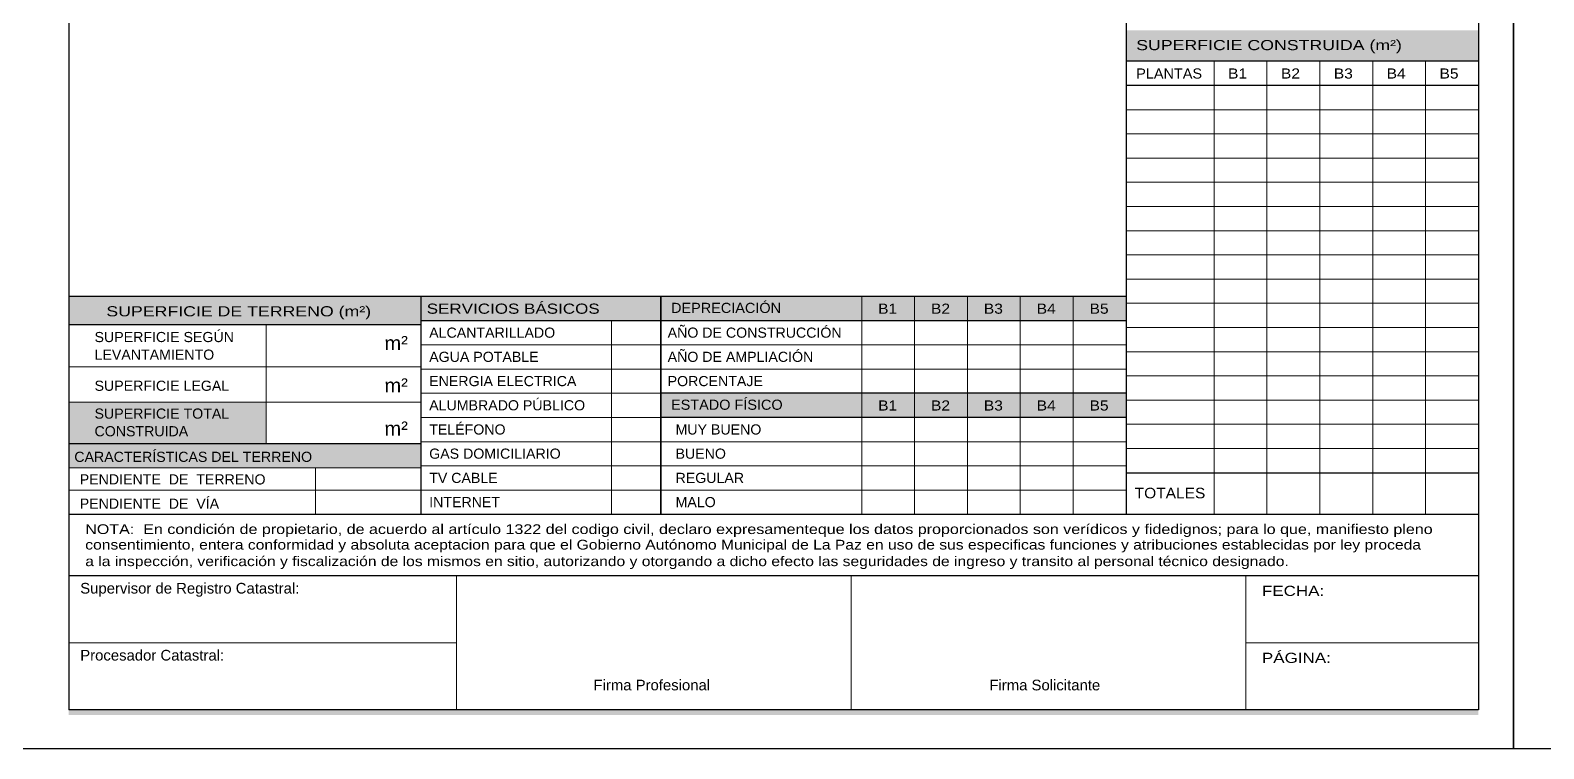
# Model space of a CAD drawing. Header units: inches. Extents: x 13.1 to 77.9, y 9.9 to 37.9.
# Drawn here: x 35.21 to 56.68, y 9.85 to 20.04 of the extents above; entities that cross this region are included whole.
import ezdxf

# ---------------------------------------------------------------- set-up
doc = ezdxf.new("R2010")
doc.units = ezdxf.units.IN
doc.header["$MEASUREMENT"] = 0
for name, color, linetype, lineweight in [('F_H', 253, 'Continuous', 13), ('F_NUEVA', 43, 'Continuous', 25), ('F_TEXT', 250, 'Continuous', 13), ('F_TEXTONUEVO', 250, 'Continuous', 13)]:
    doc.layers.add(name, color=color, linetype=linetype, lineweight=lineweight)
doc.layers.add('F_Layer01', color=7, linetype='Continuous')
doc.styles.add('ARIAL', font='arial.ttf', dxfattribs={"height": 0.2})

msp = doc.modelspace()

# ---------------------------------------------------------------- hatches: boundary and pattern name
at = {"layer": 'F_H'}
for points in [[(55.757, 19.6), (55.757, 20.04), (50.757, 20.04), (50.757, 19.6)], [(35.757, 16.264), (35.757, 15.868), (40.757, 15.868), (40.757, 16.264)], [(44.257, 15.921), (44.257, 16.264), (40.757, 16.264), (40.757, 15.921)], [(50.757, 15.921), (50.757, 16.264), (44.157, 16.264), (44.157, 15.921)], [(50.757, 14.548), (50.757, 14.892), (44.157, 14.892), (44.157, 14.548)], [(35.757, 14.768), (35.757, 14.173), (38.557, 14.173), (38.557, 14.768)], [(35.757, 14.173), (35.757, 13.834), (40.757, 13.834), (40.757, 14.173)]]:
    msp.add_hatch(color=256, dxfattribs=at).paths.add_polyline_path(points)
at = {"layer": 'F_Layer01', "true_color": 0xcb6120}
h = msp.add_hatch(color=32, dxfattribs=at)
h.dxf.hatch_style = 2
h.paths.add_polyline_path([(55.757, 10.33), (35.757, 10.33), (35.757, 10.405), (55.757, 10.405)])

# ---------------------------------------------------------------- linework, layer by layer
at = {"layer": 'Defpoints', "color": 2}
for points in [[(56.257, 37.852), (56.257, 9.852), (34.657, 9.852), (34.657, 37.852)], [(77.857, 37.852), (77.857, 9.852), (56.257, 9.852), (56.257, 37.852)]]:
    msp.add_lwpolyline(points, close=True, dxfattribs=at)
at = {"layer": 'F_NUEVA', "color": 7}
for p, q in [((35.757, 37.405), (35.757, 10.405)), ((55.757, 37.405), (55.757, 10.405)), ((50.757, 35.965), (50.757, 13.175)), ((55.757, 19.6), (50.757, 19.6)), ((55.757, 19.697), (55.757, 13.175)), ((55.757, 19.257), (50.757, 19.257)), ((35.757, 17.16), (35.757, 14.071)), ((50.757, 16.264), (35.757, 16.264)), ((40.757, 13.175), (40.757, 16.264)), ((44.157, 16.264), (44.157, 13.175)), ((44.157, 13.175), (44.157, 16.264)), ((44.157, 15.921), (40.757, 15.921)), ((49.757, 15.921), (44.157, 15.921)), ((50.757, 15.921), (44.157, 15.921)), ((50.757, 15.921), (44.157, 15.921)), ((50.757, 15.921), (45.157, 15.921)), ((35.757, 15.868), (40.757, 15.868)), ((50.757, 14.892), (44.157, 14.892)), ((50.757, 14.548), (44.157, 14.548)), ((40.757, 14.173), (35.757, 14.173)), ((50.757, 13.765), (55.757, 13.765)), ((55.757, 13.175), (35.757, 13.175)), ((55.757, 12.305), (35.757, 12.305)), ((55.757, 10.405), (35.757, 10.405))]:
    msp.add_line(p, q, dxfattribs=at)
at = {"layer": 'F_TEXTONUEVO', "color": 7}
for p, q in [((52.007, 19.6), (52.007, 13.175)), ((52.757, 19.6), (52.757, 13.175)), ((53.507, 19.6), (53.507, 13.175)), ((54.257, 19.6), (54.257, 13.175)), ((55.007, 19.6), (55.007, 13.175)), ((55.757, 18.913), (50.757, 18.913)), ((55.757, 18.57), (50.757, 18.57)), ((50.757, 18.227), (55.757, 18.227)), ((50.757, 17.884), (55.757, 17.884)), ((50.757, 17.541), (55.757, 17.541)), ((50.757, 17.197), (55.757, 17.197)), ((50.757, 16.854), (55.757, 16.854)), ((50.757, 16.511), (55.757, 16.511)), ((47.007, 13.175), (47.007, 16.264)), ((47.757, 13.175), (47.757, 16.264)), ((48.507, 13.175), (48.507, 16.264)), ((49.257, 13.175), (49.257, 16.264)), ((50.007, 13.175), (50.007, 16.264)), ((50.757, 16.168), (55.757, 16.168)), ((43.457, 13.175), (43.457, 15.921)), ((38.557, 14.173), (38.557, 15.868)), ((50.757, 15.824), (55.757, 15.824)), ((44.157, 15.578), (40.757, 15.578)), ((50.757, 15.578), (44.157, 15.578)), ((50.757, 15.481), (55.757, 15.481)), ((35.757, 15.268), (40.757, 15.268)), ((44.157, 15.235), (40.757, 15.235)), ((50.757, 15.235), (44.157, 15.235)), ((50.757, 15.138), (55.757, 15.138)), ((44.157, 14.892), (40.757, 14.892)), ((35.757, 14.768), (40.757, 14.768)), ((50.757, 14.795), (55.757, 14.795)), ((44.157, 14.548), (40.757, 14.548)), ((44.157, 14.548), (40.757, 14.548)), ((50.757, 14.452), (55.757, 14.452)), ((35.757, 14.173), (40.757, 14.173)), ((40.757, 14.205), (44.157, 14.205)), ((50.757, 14.205), (44.157, 14.205)), ((50.757, 14.108), (55.757, 14.108)), ((40.757, 13.834), (35.757, 13.834)), ((39.257, 13.175), (39.257, 13.834)), ((40.757, 13.862), (44.157, 13.862)), ((50.757, 13.862), (44.157, 13.862)), ((40.757, 13.519), (35.757, 13.519)), ((40.757, 13.519), (44.157, 13.519)), ((50.757, 13.519), (44.157, 13.519)), ((41.257, 12.305), (41.257, 10.405)), ((46.857, 12.305), (46.857, 10.405)), ((52.457, 12.305), (52.457, 10.405)), ((41.257, 11.355), (35.757, 11.355)), ((52.457, 11.355), (55.757, 11.355))]:
    msp.add_line(p, q, dxfattribs=at)

# ---------------------------------------------------------------- texts
at = {"layer": 'F_TEXT', "color": 7, "style": 'ARIAL'}
for s, height, width, p in [('SUPERFICIE CONSTRUIDA (m²)', 0.14393, 1.25, (50.902, 19.758)), ('PLANTAS', 0.1439, 1.02, (50.902, 19.355)), ('B1', 0.1439, 1.1, (52.205, 19.355)), ('B2', 0.1439, 1.1, (52.955, 19.355)), ('B3', 0.1439, 1.1, (53.705, 19.355)), ('B4', 0.1439, 1.1, (54.455, 19.355)), ('B5', 0.1439, 1.1, (55.205, 19.355)), ('SUPERFICIE DE TERRENO (m²)', 0.14393, 1.25, (36.291, 15.983)), ('SERVICIOS BÁSICOS', 0.14393, 1.2, (40.836, 16.02)), ('DEPRECIACIÓN', 0.14393, 1.02, (44.302, 16.031)), ('B1', 0.1439, 1.1, (47.24, 16.02)), ('B2', 0.1439, 1.1, (47.99, 16.02)), ('B3', 0.1439, 1.1, (48.74, 16.02)), ('B4', 0.1439, 1.1, (49.49, 16.02)), ('B5', 0.1439, 1.1, (50.24, 16.02)), ('m²', 0.2, 1.02, (40.236, 15.504)), ('m²', 0.2, 1.02, (40.236, 14.904)), ('ESTADO FÍSICO', 0.14393, 1.02, (44.302, 14.658)), ('B1', 0.1439, 1.1, (47.24, 14.647)), ('B2', 0.1439, 1.1, (47.99, 14.647)), ('B3', 0.1439, 1.1, (48.74, 14.647)), ('B4', 0.1439, 1.1, (49.49, 14.647)), ('B5', 0.1439, 1.1, (50.24, 14.647)), ('m²', 0.2, 1.02, (40.236, 14.292)), ('TOTALES', 0.15, 1.05, (50.88, 13.402)), ('NOTA:  En condición de propietario, de acuerdo al artículo 1322 del codigo civil, declaro expresamenteque los datos proporcionados son verídicos y fidedignos; para lo que, manifiesto pleno', 0.138175, 1.18, (35.991, 12.896)), ('consentimiento, entera conformidad y absoluta aceptacion para que el Gobierno Autónomo Municipal de La Paz en uso de sus especificas funciones y atribuciones establecidas por ley proceda', 0.138175, 1.15, (35.991, 12.676)), ('a la inspección, verificación y fiscalización de los mismos en sitio, autorizando y otorgando a dicho efecto las seguridades de ingreso y transito al personal técnico designado.', 0.138175, 1.15, (35.991, 12.441)), ('FECHA:', 0.1439, 1.2, (52.685, 12.018)), ('PÁGINA:', 0.1439, 1.2, (52.685, 11.068))]:
    msp.add_text(s, height=height, dxfattribs=dict(at, width=width)).set_placement(p)
for s, height, p in [('SUPERFICIE SEGÚN', 0.14393, (36.123, 15.618)), ('ALCANTARILLADO', 0.14393, (40.871, 15.68)), ('AÑO DE CONSTRUCCIÓN', 0.14393, (44.254, 15.68)), ('LEVANTAMIENTO', 0.14393, (36.123, 15.368)), ('AGUA POTABLE', 0.14393, (40.871, 15.337)), ('AÑO DE AMPLIACIÓN', 0.14393, (44.254, 15.337)), ('SUPERFICIE LEGAL', 0.14393, (36.123, 14.927)), ('ENERGIA ELECTRICA', 0.14393, (40.871, 14.993)), ('PORCENTAJE', 0.1439, (44.254, 14.993)), ('ALUMBRADO PÚBLICO', 0.14393, (40.871, 14.65)), ('SUPERFICIE TOTAL', 0.14393, (36.123, 14.532)), ('CONSTRUIDA', 0.1439, (36.123, 14.282)), ('TELÉFONO', 0.1439, (40.871, 14.307)), ('MUY BUENO', 0.1439, (44.366, 14.307)), ('CARACTERÍSTICAS DEL TERRENO', 0.14393, (35.836, 13.919)), ('GAS DOMICILIARIO', 0.14393, (40.871, 13.964)), ('BUENO', 0.1439, (44.366, 13.964)), ('PENDIENTE  DE  TERRENO', 0.14393, (35.913, 13.599)), ('TV CABLE', 0.1439, (40.871, 13.62)), ('REGULAR', 0.1439, (44.366, 13.62)), ('PENDIENTE  DE  VÍA', 0.14393, (35.913, 13.255)), ('INTERNET', 0.1439, (40.871, 13.277)), ('MALO', 0.1439, (44.366, 13.277)), ('Supervisor de Registro Catastral:', 0.15113, (35.92, 12.052)), ('Procesador Catastral:', 0.15113, (35.92, 11.102)), ('Firma Profesional', 0.15113, (43.202, 10.679)), ('Firma Solicitante', 0.15113, (48.819, 10.679))]:
    msp.add_text(s, height=height, dxfattribs=at).set_placement(p)

doc.saveas('drawing.dxf')
